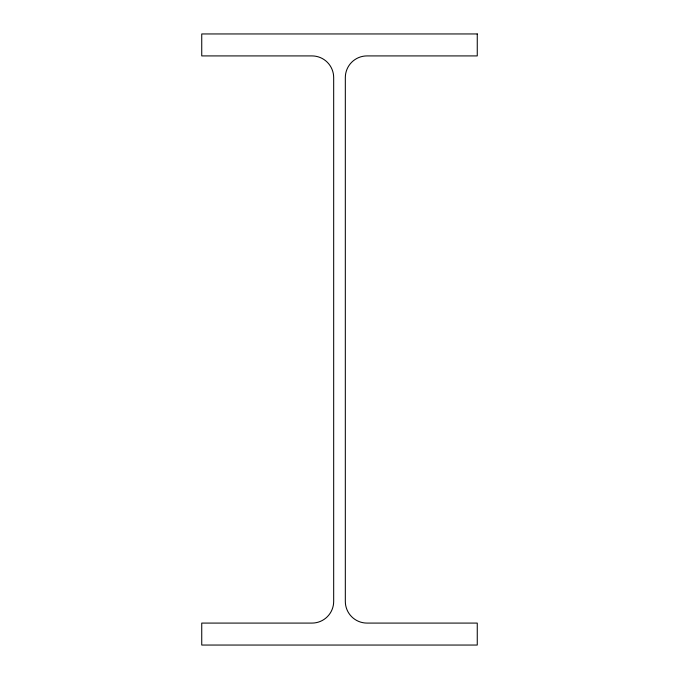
<?xml version="1.0" encoding="UTF-8"?>
<svg xmlns="http://www.w3.org/2000/svg" width="679" height="679" viewBox="0 0 679 679"><rect width="100%" height="100%" fill="white"/><g stroke="black" fill="none" stroke-linecap="round" stroke-linejoin="round"><path stroke-width="1.02" d="M477.261 33.95L201.739 33.95L201.739 55.916L311.984 55.916A21.694 21.694 0 0 1 333.678 77.61L333.678 601.39A21.694 21.694 0 0 1 311.984 623.084L201.739 623.084L201.739 645.05L477.261 645.05L477.261 623.084L367.016 623.084A21.694 21.694 0 0 1 345.322 601.39L345.322 77.61A21.694 21.694 0 0 1 367.016 55.916L477.261 55.916L477.261 33.95"/></g></svg>
